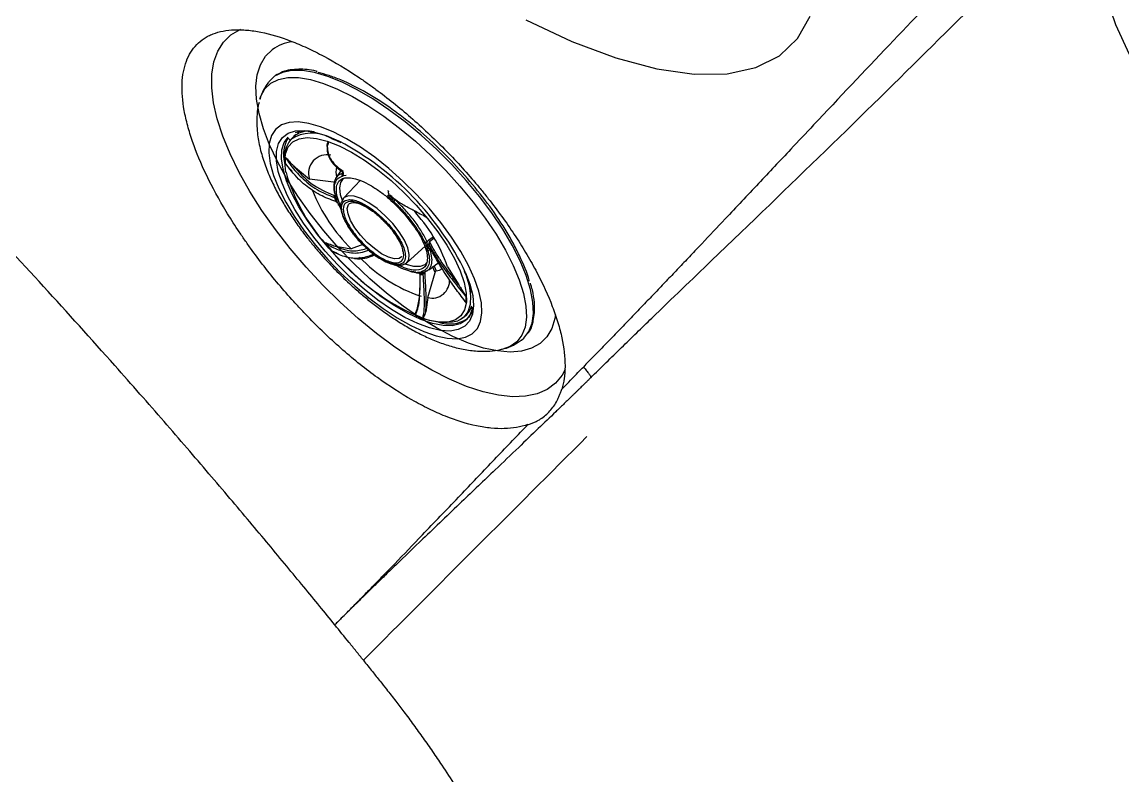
# Model space of a CAD drawing. Header units: inches. Extents: x 0 to 84, y -22 to 124.
# Drawn here: x 67.28 to 73.36, y 63.37 to 67.53 of the extents above; entities that cross this region are included whole.
import ezdxf

# ---------------------------------------------------------------- set-up
doc = ezdxf.new("R2010")
doc.units = ezdxf.units.IN
doc.header["$MEASUREMENT"] = 0
doc.layers.add('1', color=4, linetype='Continuous')
doc.layers.add('BDIM_CYAN', color=4, linetype='Continuous')

# ---------------------------------------------------------------- blocks, each defined once
blk = doc.blocks.new('2026 RELAY')
at = {"color": 8, "linetype": 'Continuous', "lineweight": 25, "flags": 128}
for points in [[(68.4316, 66.9604), (68.4824, 66.9898), (68.4859, 66.9913)], [(70.2789, 65.1129), (70.2621, 65.082), (70.2255, 65.0372), (70.1794, 65.0026), (70.1241, 64.9784), (70.0602, 64.9649), (69.9885, 64.9623), (69.9097, 64.9705), (69.8246, 64.9896), (69.7341, 65.0193), (69.6393, 65.0592), (69.541, 65.109), (69.4403, 65.1682), (69.3383, 65.236), (69.2362, 65.3119), (69.1348, 65.3949), (69.0355, 65.4842), (68.9391, 65.5789), (68.8467, 65.6779), (68.7593, 65.7803), (68.6778, 65.8848), (68.6031, 65.9905), (68.536, 66.0961), (68.4772, 66.2007), (68.4273, 66.3029), (68.3868, 66.4019), (68.3562, 66.4965), (68.3358, 66.5857), (68.3258, 66.6686), (68.3263, 66.7443), (68.3373, 66.812), (68.3587, 66.871), (68.3902, 66.9206), (68.4316, 66.9604), (68.4316, 66.9604)], [(70.2255, 65.4149), (70.222, 65.3949), (70.2046, 65.3394), (70.1771, 65.293), (70.1398, 65.2564), (70.0933, 65.23), (70.0379, 65.2142), (69.9746, 65.2091), (69.904, 65.2147), (69.8271, 65.2311), (69.7448, 65.258), (69.6582, 65.2951), (69.5683, 65.3419), (69.4763, 65.3979), (69.3834, 65.4622), (69.2906, 65.5342), (69.1992, 65.6128), (69.1104, 65.6972), (69.0251, 65.7863), (68.9446, 65.8789), (68.8698, 65.9738), (68.8017, 66.07), (68.7411, 66.1661), (68.6887, 66.2609), (68.6453, 66.3534), (68.6114, 66.4422), (68.5874, 66.5263), (68.5736, 66.6047), (68.5702, 66.6763), (68.5773, 66.7403), (68.5947, 66.7957), (68.6222, 66.8421), (68.6594, 66.8787), (68.6594, 66.8787)]]:
    blk.add_lwpolyline(points, dxfattribs=at)
at = {"color": 8, "linetype": 'Continuous', "lineweight": 25}
blk.add_arc((68.8032, 66.6763), 0.2483, 97.78126, 125.39799, dxfattribs=at)
at = {"layer": '1', "color": 3, "linetype": 'Continuous', "lineweight": 25, "flags": 128}
for points in [[(70.0606, 67.0436), (70.3158, 66.924), (70.559, 66.8332), (70.7855, 66.7726), (70.991, 66.7433), (71.1742, 66.746), (71.3322, 66.7801), (71.4621, 66.8449), (71.5619, 66.9398), (71.6315, 67.0635)], [(73.3965, 66.8517), (73.3203, 67.0152), (73.2705, 67.1624), (73.249, 67.2885), (73.2558, 67.3907), (73.2915, 67.466), (73.3547, 67.5121)]]:
    blk.add_lwpolyline(points, dxfattribs=at)
at = {"layer": '1', "color": 3, "linetype": 'Continuous', "lineweight": 25}
for points, knots in [([(74.7783, 69.655), (74.7703, 69.6472), (74.7476, 69.6248), (74.7031, 69.5809), (74.6376, 69.5163), (74.5493, 69.429), (74.4442, 69.3252), (74.3192, 69.2021), (74.1788, 69.0636), (74.0189, 68.9047), (73.7969, 68.6831), (73.5123, 68.3968), (73.1639, 68.0425), (72.8108, 67.6799), (72.4467, 67.3017), (72.0636, 66.8996), (71.7514, 66.5692), (71.5083, 66.3111), (71.3458, 66.1384), (71.1817, 65.9642), (71.0565, 65.8317), (70.9729, 65.7435), (70.9126, 65.6799), (70.8524, 65.6168), (70.7924, 65.554), (70.7327, 65.4916), (70.6732, 65.4297), (70.6139, 65.3681), (70.5548, 65.307), (70.4961, 65.2464), (70.4377, 65.1863), (70.3985, 65.1462), (70.379, 65.1262)], [0, 0, 0, 0, 0.006889, 0.019604, 0.038143, 0.062501, 0.093759, 0.125003, 0.163814, 0.205483, 0.250005, 0.333836, 0.417164, 0.50001, 0.578664, 0.661987, 0.749993, 0.776104, 0.812493, 0.849399, 0.874995, 0.886901, 0.898698, 0.910387, 0.921968, 0.93344, 0.944804, 0.956059, 0.967206, 0.978245, 0.989177, 1, 1, 1, 1]), ([(70.4197, 65.0669), (70.4766, 65.1228), (70.5332, 65.1783), (70.6458, 65.2882), (70.7017, 65.3427), (70.8688, 65.5043), (70.9788, 65.6097), (71.3037, 65.9213), (71.5135, 66.1231), (71.9197, 66.5179), (72.1162, 66.711), (72.4993, 67.0903), (72.6857, 67.2763), (73.2318, 67.8224), (73.5779, 68.1697), (74.0714, 68.6632), (74.2314, 68.8231), (74.4643, 69.0557), (74.5407, 69.1321), (74.6906, 69.2818), (74.7639, 69.3556), (74.8362, 69.4275)], [0, 0, 0, 0, 0.03125, 0.03125, 0.0625, 0.0625, 0.125, 0.125, 0.25, 0.25, 0.375, 0.375, 0.5, 0.5, 0.75, 0.75, 0.875, 0.875, 0.9375, 0.9375, 1, 1, 1, 1]), ([(69.0056, 63.7024), (68.9779, 63.7365), (68.9208, 63.8067), (68.8323, 63.9146), (68.7385, 64.0283), (68.6394, 64.1477), (68.5348, 64.2726), (68.4247, 64.4031), (68.3091, 64.5391), (68.1878, 64.6804), (68.0607, 64.8271), (67.9279, 64.979), (67.5777, 65.3753), (67.1079, 65.8891), (66.5768, 66.442), (66.2067, 66.8158), (65.8838, 67.1343), (65.5335, 67.4709), (65.2779, 67.7095), (65.1252, 67.8497), (65.0818, 67.8894), (65.0282, 67.9383), (64.9644, 67.9962), (64.8903, 68.0631), (64.8057, 68.1389), (64.7107, 68.2235), (64.6051, 68.3168), (64.4887, 68.4187), (64.3615, 68.529), (64.2233, 68.6475), (64.0739, 68.774), (63.9132, 68.9086), (63.8018, 69.0002), (63.7444, 69.0475)], [0, 0, 0, 0, 0.017555, 0.036146, 0.055772, 0.076433, 0.098129, 0.120858, 0.144622, 0.169418, 0.195247, 0.222109, 0.250003, 0.406456, 0.499997, 0.55606, 0.616412, 0.681056, 0.749998, 0.756002, 0.763828, 0.773475, 0.784945, 0.798237, 0.813352, 0.830291, 0.849053, 0.86964, 0.892053, 0.916294, 0.942364, 0.970265, 1, 1, 1, 1]), ([(70.0718, 64.808), (70.0328, 64.7944), (69.9895, 64.787), (69.9186, 64.7852), (69.894, 64.7862), (69.8555, 64.7901), (69.8425, 64.7917), (69.8158, 64.7959), (69.8021, 64.7984), (69.7335, 64.8129), (69.6762, 64.8307), (69.5868, 64.8666), (69.5565, 64.8801), (69.5101, 64.9027), (69.4945, 64.9107), (69.4631, 64.9273), (69.4473, 64.9359), (69.3686, 64.9807), (69.3053, 65.0217), (69.2098, 65.0908), (69.1778, 65.115), (69.1138, 65.1661), (69.0821, 65.1926), (68.9883, 65.2744), (68.9271, 65.3323), (68.8524, 65.4087), (68.8376, 65.4242), (68.808, 65.4556), (68.7934, 65.4715), (68.7501, 65.5193), (68.722, 65.5515), (68.64, 65.6491), (68.5884, 65.7154), (68.5275, 65.7999), (68.5155, 65.817), (68.4921, 65.8509), (68.4807, 65.8678), (68.4472, 65.9184), (68.426, 65.9519), (68.3656, 66.052), (68.3297, 66.1179), (68.2668, 66.2484), (68.2407, 66.3109), (68.2097, 66.4007), (68.2007, 66.4299), (68.1891, 66.4728), (68.1857, 66.487), (68.1794, 66.5149), (68.1765, 66.5287), (68.1644, 66.5964), (68.1605, 66.6461), (68.1633, 66.7143), (68.1657, 66.7359), (68.1734, 66.7771), (68.1788, 66.7967), (68.1991, 66.8509), (68.2181, 66.8816), (68.255, 66.9194), (68.2687, 66.9307), (68.2913, 66.9455), (68.2992, 66.9501), (68.3156, 66.9584), (68.3241, 66.9622), (68.3679, 66.9793), (68.4076, 66.987), (68.463, 66.989), (68.4744, 66.9891), (68.4977, 66.9884), (68.5096, 66.9876), (68.5463, 66.9843), (68.5715, 66.9805), (68.6496, 66.9648), (68.7048, 66.9485), (68.7923, 66.9151), (68.8224, 66.9024), (68.8832, 66.8744), (68.9139, 66.8591), (69.0071, 66.8094), (69.0706, 66.7712), (69.1516, 66.717), (69.1679, 66.7058), (69.2004, 66.683), (69.2166, 66.6713), (69.2651, 66.6356), (69.2973, 66.6108), (69.3613, 66.5595), (69.3931, 66.5329), (69.4565, 66.4778), (69.4881, 66.4493), (69.582, 66.3611), (69.6419, 66.3003), (69.7281, 66.2062), (69.7561, 66.1743), (69.7973, 66.1257), (69.8108, 66.1094), (69.8376, 66.0766), (69.8508, 66.06), (69.9153, 65.9776), (69.9626, 65.9116), (70.0274, 65.8127), (70.0479, 65.7798), (70.0772, 65.7303), (70.0866, 65.7138), (70.1049, 65.681), (70.1137, 65.6648), (70.156, 65.5842), (70.1845, 65.5217), (70.2192, 65.4309), (70.2295, 65.4011), (70.2472, 65.3426), (70.2545, 65.3144), (70.2721, 65.2323), (70.278, 65.1812), (70.2778, 65.1217), (70.2774, 65.11), (70.2759, 65.0871), (70.2747, 65.0759), (70.2701, 65.0431), (70.2655, 65.0225), (70.2595, 65.0031)], [0, 0, 0, 0, 0.03125, 0.03125, 0.046875, 0.046875, 0.054688, 0.054688, 0.0625, 0.0625, 0.09375, 0.09375, 0.109375, 0.109375, 0.117188, 0.117188, 0.125, 0.125, 0.15625, 0.15625, 0.171875, 0.171875, 0.1875, 0.1875, 0.21875, 0.21875, 0.226562, 0.226562, 0.234375, 0.234375, 0.25, 0.25, 0.28125, 0.28125, 0.289063, 0.289063, 0.296875, 0.296875, 0.3125, 0.3125, 0.34375, 0.34375, 0.375, 0.375, 0.390625, 0.390625, 0.398438, 0.398438, 0.40625, 0.40625, 0.4375, 0.4375, 0.453125, 0.453125, 0.46875, 0.46875, 0.5, 0.5, 0.515625, 0.515625, 0.523438, 0.523438, 0.53125, 0.53125, 0.5625, 0.5625, 0.570313, 0.570313, 0.578125, 0.578125, 0.59375, 0.59375, 0.625, 0.625, 0.640625, 0.640625, 0.65625, 0.65625, 0.6875, 0.6875, 0.695313, 0.695313, 0.703125, 0.703125, 0.71875, 0.71875, 0.734375, 0.734375, 0.75, 0.75, 0.78125, 0.78125, 0.796875, 0.796875, 0.804688, 0.804688, 0.8125, 0.8125, 0.84375, 0.84375, 0.859375, 0.859375, 0.867188, 0.867188, 0.875, 0.875, 0.90625, 0.90625, 0.921875, 0.921875, 0.9375, 0.9375, 0.96875, 0.96875, 0.976562, 0.976562, 0.984375, 0.984375, 1, 1, 1, 1]), ([(70.2595, 65.0031), (70.2644, 65.0082), (70.2743, 65.0185), (70.2966, 65.0415), (70.3239, 65.0697), (70.3538, 65.1005), (70.3714, 65.1184), (70.3791, 65.1262)], [0, 0, 0, 0, 0.12288, 0.244832, 0.555103, 0.806848, 1, 1, 1, 1]), ([(70.3791, 65.1262), (70.3823, 65.1227), (70.3884, 65.1161), (70.3967, 65.1063), (70.4039, 65.0973), (70.4099, 65.0893), (70.4145, 65.0823), (70.4176, 65.0763), (70.4192, 65.0712), (70.4197, 65.0682), (70.4199, 65.0669)], [0, 0, 0, 0, 0.194572, 0.371188, 0.529909, 0.667848, 0.78276, 0.874935, 0.946853, 1, 1, 1, 1]), ([(70.4199, 65.0669), (70.4189, 65.0661), (70.4167, 65.0641), (70.4133, 65.0607), (70.4092, 65.0567), (70.4043, 65.0518), (70.3985, 65.0462), (70.392, 65.0398), (70.3846, 65.0326), (70.3765, 65.0246), (70.3676, 65.0159), (70.3578, 65.0063), (70.3472, 64.996), (70.3358, 64.9848), (70.3235, 64.9729), (70.3011, 64.9511), (70.2687, 64.9197), (70.2088, 64.8618), (70.127, 64.783), (70.0155, 64.6762), (69.8742, 64.5412), (69.6962, 64.3717), (69.5116, 64.1955), (69.3728, 64.062), (69.2877, 63.9797), (69.2351, 63.9285), (69.1847, 63.8794), (69.1366, 63.8323), (69.0909, 63.7871), (69.0472, 63.7439), (69.0194, 63.7161), (69.0057, 63.7024)], [0, 0, 0, 0, 0.001999, 0.00459, 0.007774, 0.011549, 0.015911, 0.020861, 0.026398, 0.032523, 0.039237, 0.046539, 0.054427, 0.062904, 0.071967, 0.081618, 0.112259, 0.14283, 0.210899, 0.285682, 0.374679, 0.500029, 0.645864, 0.75006, 0.789026, 0.826903, 0.863692, 0.899394, 0.934012, 0.967547, 1, 1, 1, 1]), ([(70.0718, 64.808), (70.0751, 64.809), (70.0816, 64.8109), (70.0912, 64.8142), (70.1006, 64.8178), (70.1097, 64.8217), (70.1187, 64.826), (70.1274, 64.8305), (70.143, 64.8394), (70.1642, 64.854), (70.1893, 64.8768), (70.2114, 64.9032), (70.2274, 64.9279), (70.2387, 64.9494), (70.2464, 64.9665), (70.2534, 64.9843), (70.2575, 64.9968), (70.2595, 65.0031)], [0, 0, 0, 0, 0.035896, 0.071772, 0.107638, 0.143505, 0.179383, 0.215282, 0.251213, 0.376036, 0.500934, 0.625132, 0.749414, 0.812033, 0.874634, 0.937272, 1, 1, 1, 1]), ([(69.0057, 63.7024), (69.0131, 63.7099), (69.0281, 63.7249), (69.051, 63.7479), (69.0744, 63.7715), (69.0984, 63.7958), (69.1228, 63.8206), (69.1478, 63.846), (69.1733, 63.8719), (69.1993, 63.8985), (69.2258, 63.9257), (69.2529, 63.9534), (69.2804, 63.9818), (69.3085, 64.0108), (69.3776, 64.0821), (69.5036, 64.2133), (69.6516, 64.3679), (69.7777, 64.4999), (69.8664, 64.593), (69.9547, 64.6856), (70.0231, 64.7571), (70.0619, 64.7977), (70.0718, 64.808)], [0, 0, 0, 0, 0.022886, 0.04611, 0.069673, 0.093575, 0.117817, 0.142399, 0.167322, 0.192585, 0.218189, 0.244135, 0.270422, 0.297052, 0.324025, 0.465834, 0.648161, 0.72922, 0.810282, 0.891203, 0.972394, 1, 1, 1, 1]), ([(69.1636, 63.5067), (69.1505, 63.5231), (69.1374, 63.5394), (69.1111, 63.5721), (69.098, 63.5884), (69.0585, 63.6373), (69.0321, 63.6699), (69.0057, 63.7024)], [0, 0, 0, 0, 0.25, 0.25, 0.5, 0.5, 1, 1, 1, 1]), ([(69.1636, 63.5067), (69.1804, 63.4859), (69.2112, 63.4474), (69.2536, 63.3941), (69.2967, 63.34), (69.3406, 63.2838), (69.3908, 63.2186), (69.4411, 63.1504), (69.494, 63.077), (69.5461, 63.0026), (69.6309, 62.8776), (69.7439, 62.7), (69.9115, 62.4112), (70.0957, 62.0511), (70.352, 61.4584), (70.6287, 60.6133), (70.813, 59.7506), (70.9287, 59.0069), (70.9842, 58.5614), (71.0238, 58.1833), (71.0435, 57.9728), (71.0567, 57.8215), (71.0643, 57.7323), (71.0718, 57.6419), (71.0813, 57.5261), (71.0908, 57.4031), (71.102, 57.2619), (71.1144, 57.1053), (71.1315, 56.8916), (71.1534, 56.6206), (71.1828, 56.2563), (71.2202, 55.7905), (71.2487, 55.434), (71.2641, 55.2418)], [0, 0, 0, 0, 0.009047, 0.016686, 0.02303, 0.032454, 0.040823, 0.050875, 0.061152, 0.071478, 0.081645, 0.112357, 0.142874, 0.195091, 0.250011, 0.363391, 0.499929, 0.554826, 0.624944, 0.656267, 0.687453, 0.698765, 0.70932, 0.718708, 0.730455, 0.749962, 0.761801, 0.779946, 0.804866, 0.836719, 0.874981, 0.93262, 1, 1, 1, 1])]:
    blk.add_open_spline(points, degree=3, knots=knots, dxfattribs=at)
blk.add_open_spline([(70.3985, 64.7417), (69.9934, 64.3365), (69.5808, 63.9242), (69.1636, 63.5067)], degree=3, dxfattribs=at)
at = {"layer": 'BDIM_CYAN'}
for p, q in [((68.5948, 66.6157), (68.5914, 66.6027)), ((68.8072, 66.4168), (68.8004, 66.424)), ((68.8365, 66.4261), (68.8072, 66.4168)), ((68.7471, 66.3921), (68.7595, 66.3792)), ((68.7765, 66.396), (68.7628, 66.3826)), ((68.7908, 66.4093), (68.7786, 66.398)), ((68.7788, 66.4065), (68.783, 66.4021)), ((68.7771, 66.2379), (68.8664, 66.1643)), ((69.0415, 66.2125), (69.0101, 66.1675)), ((69.0552, 66.1838), (69.0492, 66.1805)), ((69.0552, 66.1838), (69.0693, 66.1848)), ((69.0125, 66.1455), (68.8664, 66.1643)), ((69.1478, 66.1587), (69.0534, 66.059)), ((69.0102, 66.0623), (69.0109, 66.0562)), ((69.0131, 66.0592), (69.0146, 66.0502)), ((69.0535, 66.0591), (69.0438, 66.0393)), ((69.2986, 66.07), (69.3205, 66.051)), ((69.305, 66.0822), (69.3025, 66.0855)), ((69.3106, 66.0773), (69.3139, 66.0742)), ((69.0224, 66.0302), (69.0146, 66.0502)), ((69.0224, 66.0302), (69.0294, 66.0176)), ((69.0404, 65.9971), (69.0294, 66.0176)), ((69.3312, 66.0399), (69.3205, 66.051)), ((69.5485, 65.8438), (69.5245, 65.8268)), ((69.5537, 65.8353), (69.5294, 65.818)), ((69.0013, 65.7962), (69.0967, 65.7781)), ((69.1607, 65.8023), (69.0967, 65.7781)), ((69.1655, 65.7977), (69.1788, 65.7852)), ((69.4039, 65.701), (69.5072, 65.7947)), ((69.5092, 65.8025), (69.5023, 65.8152)), ((69.5092, 65.8025), (69.517, 65.7825)), ((69.5185, 65.7736), (69.517, 65.7825)), ((69.5328, 65.7748), (69.5259, 65.7817)), ((69.537, 65.7766), (69.5328, 65.7748)), ((69.3765, 65.7365), (69.3745, 65.7342)), ((69.4531, 65.6501), (69.4623, 65.648)), ((69.4764, 65.6489), (69.4623, 65.648)), ((69.4764, 65.6489), (69.4824, 65.6523)), ((69.4924, 65.648), (69.491, 65.6482)), ((69.4955, 65.6494), (69.5115, 65.6577)), ((69.5192, 65.5098), (69.5604, 65.6485)), ((69.5604, 65.6485), (69.5461, 65.6807)), ((69.5539, 65.6828), (69.5655, 65.6573)), ((69.6292, 65.68), (69.6911, 65.5792)), ((69.5192, 65.5098), (69.5081, 65.4319)), ((69.7047, 65.3904), (69.6864, 65.381)), ((69.7019, 65.3919), (69.7212, 65.4036)), ((69.7211, 65.4035), (69.7348, 65.4169))]:
    blk.add_line(p, q, dxfattribs=at)
at = {"layer": 'BDIM_CYAN', "flags": 128}
for points in [[(69.7316, 66.1566), (69.6523, 66.2438), (69.5688, 66.3277), (69.4822, 66.407), (69.3938, 66.4805), (69.3049, 66.5474), (69.2166, 66.6066), (69.1302, 66.6573), (69.047, 66.6988), (68.968, 66.7305), (68.8945, 66.752), (68.8273, 66.7629), (68.7676, 66.7632), (68.7161, 66.7527), (68.6735, 66.7318), (68.6407, 66.7008)], [(68.5917, 66.606), (68.5972, 66.6221), (68.62, 66.6626), (68.6526, 66.6934), (68.6946, 66.7142), (68.7455, 66.7245), (68.8045, 66.7242), (68.8707, 66.7134), (68.9434, 66.6922), (69.0213, 66.6609), (69.1035, 66.6199), (69.1888, 66.5699), (69.2759, 66.5115), (69.3637, 66.4454), (69.451, 66.3728), (69.5364, 66.2945), (69.6189, 66.2118), (69.6972, 66.1256)], [(69.527, 66.0027), (69.4565, 66.0798), (69.382, 66.1532), (69.3048, 66.2219), (69.2263, 66.2844), (69.1478, 66.3398), (69.0707, 66.387), (68.9965, 66.4251), (68.9265, 66.4535), (68.8619, 66.4717), (68.8038, 66.4794), (68.7534, 66.4764), (68.7114, 66.4628), (68.6787, 66.4388), (68.6558, 66.4048), (68.6432, 66.3615), (68.641, 66.3096), (68.6493, 66.2501), (68.668, 66.184), (68.6967, 66.1125), (68.735, 66.0368), (68.782, 65.9584), (68.837, 65.8786), (68.8991, 65.7988), (68.967, 65.7205), (69.0397, 65.6451), (69.1157, 65.5738), (69.1938, 65.5081), (69.2725, 65.449), (69.3504, 65.3976), (69.4262, 65.3549), (69.4985, 65.3215), (69.5659, 65.2982), (69.6274, 65.2852), (69.6818, 65.2828), (69.7281, 65.2912), (69.7655, 65.31), (69.7934, 65.3391), (69.8112, 65.3778), (69.8186, 65.4255), (69.8155, 65.4813), (69.802, 65.5443), (69.7782, 65.6133), (69.7447, 65.687), (69.702, 65.7642), (69.6508, 65.8435), (69.5921, 65.9235), (69.527, 66.0027)], [(68.9523, 65.7662), (68.8894, 65.8428), (68.8332, 65.9201), (68.7846, 65.9965), (68.7446, 66.0707), (68.7141, 66.1412), (68.6935, 66.2065), (68.6833, 66.2655), (68.6837, 66.317), (68.6947, 66.3599), (68.7161, 66.3934), (68.7474, 66.4169), (68.788, 66.43), (68.8372, 66.4323), (68.894, 66.4239), (68.9573, 66.4048), (69.0258, 66.3755), (69.0332, 66.372)], [(69.7333, 65.3878), (69.7309, 65.3856), (69.6975, 65.3647), (69.6549, 65.3545), (69.6037, 65.3552), (69.5452, 65.3668), (69.4805, 65.3892), (69.4109, 65.4217), (69.3378, 65.4638), (69.2627, 65.5147), (69.1872, 65.5732), (69.1128, 65.6381), (69.0409, 65.7083), (68.9731, 65.7821), (68.9108, 65.8582), (68.8552, 65.935), (68.8074, 66.0109), (68.7684, 66.0843), (68.739, 66.1538), (68.7199, 66.218), (68.7113, 66.2755), (68.7135, 66.3253), (68.7264, 66.3662), (68.7474, 66.3951)], [(68.7364, 66.2004), (68.7358, 66.203), (68.7295, 66.2574), (68.734, 66.3039), (68.749, 66.3413), (68.7743, 66.3691), (68.8093, 66.3864), (68.8533, 66.393), (68.9055, 66.3888), (68.9645, 66.3737), (69.0293, 66.3483), (69.0983, 66.3128), (69.1702, 66.2683), (69.2434, 66.2155), (69.3164, 66.1556), (69.3876, 66.0899), (69.4554, 66.0198), (69.5184, 65.9468), (69.5754, 65.8724), (69.625, 65.7983), (69.6662, 65.7259), (69.6982, 65.6569), (69.7202, 65.5927), (69.7319, 65.5347), (69.7328, 65.4841), (69.7231, 65.4421), (69.7029, 65.4094), (69.6726, 65.3868), (69.633, 65.3748), (69.5848, 65.3736), (69.529, 65.3832), (69.5043, 65.3903)], [(69.0482, 66.045), (69.038, 66.0769), (69.0329, 66.1156), (69.0385, 66.1461), (69.0547, 66.1671), (69.0579, 66.1693)], [(69.6972, 66.1256), (69.7703, 66.0373), (69.837, 65.9481), (69.8966, 65.8593), (69.9481, 65.772), (69.9909, 65.6876), (70.0243, 65.6071), (70.0478, 65.5318), (70.0612, 65.4627), (70.0642, 65.4007), (70.0568, 65.3467), (70.0391, 65.3016), (70.0113, 65.2658), (69.9739, 65.24), (69.9426, 65.2281)], [(70.0367, 65.2746), (70.0498, 65.2856), (70.0779, 65.3218), (70.0959, 65.3676), (70.1034, 65.4222), (70.1003, 65.485), (70.0868, 65.555), (70.0629, 65.6313), (70.0291, 65.7128), (69.9858, 65.7984), (69.9336, 65.8868), (69.8733, 65.9768), (69.8056, 66.0671), (69.7316, 66.1566)], [(69.0534, 66.059), (69.0443, 66.0433), (69.0442, 66.0431)], [(69.3591, 65.6903), (69.3785, 65.6903), (69.4017, 65.6992), (69.415, 65.7187), (69.4175, 65.7476), (69.4091, 65.7843), (69.3902, 65.8266), (69.3621, 65.8721), (69.3262, 65.9181), (69.2847, 65.9619), (69.24, 66.001), (69.1947, 66.0332), (69.1515, 66.0565), (69.1128, 66.0696), (69.0809, 66.0718), (69.0576, 66.0628), (69.0534, 66.059)], [(69.3745, 65.7342), (69.3612, 65.7261), (69.3355, 65.7243), (69.3026, 65.7332), (69.2647, 65.7522), (69.2244, 65.7799), (69.1845, 65.8146), (69.1477, 65.8538), (69.1165, 65.8948), (69.093, 65.935), (69.0788, 65.9714), (69.075, 66.0018), (69.0816, 66.0239), (69.0863, 66.0293)], [(69.7284, 65.6471), (69.7523, 65.583), (69.7677, 65.5207), (69.7726, 65.4653), (69.7669, 65.418), (69.7507, 65.3797), (69.7243, 65.3511), (69.6882, 65.3328), (69.6432, 65.3251), (69.59, 65.3281), (69.5299, 65.3419), (69.4638, 65.3661), (69.3931, 65.4004), (69.3192, 65.4439), (69.2435, 65.4959), (69.1675, 65.5553), (69.0927, 65.621), (69.0205, 65.6918), (68.9523, 65.7662)], [(69.5142, 65.7031), (69.5029, 65.6911), (69.477, 65.6805), (69.4424, 65.6807), (69.4006, 65.6918), (69.3965, 65.6934)], [(69.5655, 65.6573), (69.5848, 65.6619), (69.6002, 65.6698)], [(69.7275, 65.6429), (69.7293, 65.638), (69.7479, 65.5757), (69.7563, 65.5197), (69.7541, 65.4714), (69.7416, 65.4317), (69.7211, 65.4035)], [(69.7661, 65.4518), (69.7543, 65.4168), (69.7333, 65.3878)], [(69.7211, 65.4035), (69.7188, 65.4013), (69.7047, 65.3904)]]:
    blk.add_lwpolyline(points, dxfattribs=at)
at = {"layer": 'BDIM_CYAN'}
for centre, radius, start, end in [((68.8515, 66.2095), 0.22, 79.25854, 106.89801), ((68.9104, 66.2992), 0.1878, 150.30725, 193.3929), ((68.8868, 66.2809), 0.1604, 140.66135, 189.82836), ((68.8793, 66.2076), 0.2102, 61.50402, 123.67018), ((68.8503, 66.3201), 0.1059, 114.00445, 134.18704), ((68.2725, 64.9466), 1.6156, 25.69322, 61.91102), ((68.945, 66.2603), 0.2132, 173.81546, 181.89933), ((68.9623, 66.197), 0.1013, 77.24415, 198.84803), ((69.7238, 66.4878), 1.0284, 196.22871, 223.32313), ((69.0597, 66.1391), 0.0572, 101.71636, 148.63293), ((69.1543, 66.2011), 0.1424, 168.1022, 190.5028), ((69.121, 66.1192), 0.1208, 155.73138, 204.16912), ((69.7676, 66.4555), 0.9534, 201.78878, 225.28036), ((69.354, 66.1857), 0.3711, 199.44934, 202.95633), ((68.7313, 65.3969), 0.8874, 48.04991, 49.96957), ((69.3499, 66.1759), 0.3594, 199.44927, 202.95636), ((68.7911, 65.3852), 0.8884, 19.38039, 43.28034), ((70.237, 66.871), 1.665, 219.48799, 221.54044), ((69.9873, 66.5942), 1.2972, 218.75189, 248.14091), ((69.187, 65.6621), 0.3594, 19.44927, 22.95636), ((69.1859, 65.6552), 0.3711, 19.44928, 22.95635), ((69.7575, 66.326), 0.8549, 223.94968, 251.21997), ((69.4699, 65.7473), 0.1035, 269.95399, 278.00032), ((69.478, 65.7432), 0.1069, 269.95509, 277.99986), ((69.5437, 65.6032), 0.0965, 255.34438, 4.19457), ((69.5185, 65.5058), 0.2132, 353.81546, 1.89933), ((69.6545, 65.4966), 0.1132, 315.21194, 342.87919), ((69.6897, 65.9747), 0.6113, 246.98847, 250.99188), ((69.6154, 65.7159), 0.3424, 241.89954, 281.96486), ((69.6389, 65.5442), 0.1804, 250.60255, 303.84148)]:
    blk.add_arc(centre, radius, start, end, dxfattribs=at)
for points, knots in [([(68.9079, 66.7576), (68.9062, 66.7581), (68.8684, 66.77), (68.8026, 66.7727), (68.7266, 66.7641), (68.6902, 66.7427), (68.6775, 66.7352)], [0, 0, 0, 0, 0.017654, 0.377058, 0.782543, 1, 1, 1, 1]), ([(69.7386, 66.1676), (69.6987, 66.2118), (69.6163, 66.3028), (69.5014, 66.4085), (69.4047, 66.4883), (69.3044, 66.5639), (69.1791, 66.6455), (69.0605, 66.7044), (68.9729, 66.7373), (68.9329, 66.7474), (68.913, 66.7525)], [0, 0, 0, 0, 0.1532463, 0.3156719, 0.4003608, 0.4850674, 0.6578359, 0.8306045, 0.9152934, 1, 1, 1, 1]), ([(68.6402, 66.6988), (68.6302, 66.6853), (68.609, 66.6565), (68.5976, 66.623), (68.5915, 66.6052)], [0, 0, 0, 0, 0.468251, 1, 1, 1, 1]), ([(68.5875, 66.5872), (68.5855, 66.5803), (68.5788, 66.5559), (68.5742, 66.5062), (68.575, 66.4354), (68.5869, 66.3546), (68.6097, 66.2699), (68.6403, 66.1887), (68.6764, 66.1116), (68.7167, 66.0381), (68.7605, 65.9676), (68.8079, 65.8989), (68.8545, 65.8376), (68.8994, 65.7826), (68.9483, 65.7262), (68.9854, 65.6874), (69.0078, 65.6639)], [0, 0, 0, 0, 0.025906, 0.091317, 0.163621, 0.254433, 0.345818, 0.433601, 0.514597, 0.592989, 0.668543, 0.7394, 0.812753, 0.866517, 0.919124, 1, 1, 1, 1]), ([(68.9645, 66.3431), (68.9643, 66.3451), (68.9638, 66.3506), (68.9648, 66.3578), (68.9667, 66.3639), (68.9692, 66.3673), (68.9705, 66.3698), (68.9726, 66.3694), (68.9729, 66.3694)], [0, 0, 0, 0, 0.191797, 0.519052, 0.729035, 0.856173, 0.983899, 1, 1, 1, 1]), ([(69.047, 66.2035), (69.032, 66.2149), (69.0109, 66.231), (68.9919, 66.2543), (68.9815, 66.2702), (68.9714, 66.291), (68.9649, 66.3161), (68.9648, 66.3441), (68.9703, 66.3612), (68.9729, 66.3694)], [0, 0, 0, 0, 0.229238, 0.322198, 0.414546, 0.50635, 0.67863, 0.847274, 1, 1, 1, 1]), ([(68.9811, 66.3898), (68.9944, 66.3857), (69.0126, 66.3801), (69.034, 66.3679), (69.0398, 66.3646)], [0, 0, 0, 0, 0.729584, 1, 1, 1, 1]), ([(68.9645, 66.3431), (68.9651, 66.3309), (68.9664, 66.3059), (68.9852, 66.2688), (69.0139, 66.2348), (69.0396, 66.2166), (69.0522, 66.2077)], [0, 0, 0, 0, 0.262316, 0.539411, 0.773759, 1, 1, 1, 1]), ([(68.7715, 66.2055), (68.7712, 66.2058), (68.7646, 66.2121), (68.7549, 66.2228), (68.7439, 66.2358), (68.7376, 66.2439), (68.7343, 66.2487), (68.7327, 66.2513), (68.732, 66.2527), (68.7319, 66.2531), (68.7319, 66.2532)], [0, 0, 0, 0, 0.020654, 0.417839, 0.672465, 0.826398, 0.915202, 0.964509, 0.991073, 1, 1, 1, 1]), ([(69.0123, 66.0409), (68.9969, 66.0459), (68.9672, 66.0556), (68.9231, 66.0765), (68.8817, 66.1011), (68.8417, 66.1309), (68.7881, 66.1786), (68.7551, 66.2224), (68.7319, 66.2532)], [0, 0, 0, 0, 0.134858, 0.259599, 0.404069, 0.533562, 0.672142, 1, 1, 1, 1]), ([(68.733, 66.2833), (68.7331, 66.2833), (68.7331, 66.2834), (68.7332, 66.2835), (68.7334, 66.2835), (68.7338, 66.2833), (68.7346, 66.2828), (68.7376, 66.2802), (68.748, 66.269), (68.7614, 66.2543), (68.7731, 66.242), (68.7771, 66.2379)], [0, 0, 0, 0, 0.005501, 0.011055, 0.016084, 0.02158, 0.030977, 0.060324, 0.195274, 0.730604, 1, 1, 1, 1]), ([(68.733, 66.2833), (68.7335, 66.2826), (68.7346, 66.2807), (68.7382, 66.2751), (68.7496, 66.2574), (68.7781, 66.218), (68.8334, 66.1583), (68.9124, 66.0987), (68.9755, 66.0735), (69.0041, 66.0621)], [0, 0, 0, 0, 0.007325, 0.019566, 0.058651, 0.192116, 0.441769, 0.746986, 1, 1, 1, 1]), ([(68.7771, 66.2379), (68.8077, 66.2029), (68.8695, 66.132), (68.9585, 66.0925), (69.0034, 66.0726)], [0, 0, 0, 0, 0.495173, 1, 1, 1, 1]), ([(69.0478, 66.2037), (69.0474, 66.2034), (69.0466, 66.2028), (69.0469, 66.2033), (69.047, 66.2035)], [0, 0, 0, 0, 0.504331, 1, 1, 1, 1]), ([(69.0529, 66.2043), (69.0519, 66.2027), (69.0496, 66.1994), (69.0486, 66.1966), (69.0481, 66.1951)], [0, 0, 0, 0, 0.459352, 1, 1, 1, 1]), ([(69.0525, 66.1931), (69.0513, 66.1932), (69.0492, 66.1933), (69.0484, 66.1945), (69.0481, 66.1951)], [0, 0, 0, 0, 0.571404, 1, 1, 1, 1]), ([(69.0131, 66.0592), (69.0092, 66.0747), (69.0013, 66.1061), (69.0052, 66.1424), (69.02, 66.1692), (69.0396, 66.1768), (69.0492, 66.1805)], [0, 0, 0, 0, 0.247012, 0.5, 0.752988, 1, 1, 1, 1]), ([(69.0398, 66.0125), (69.0334, 66.0276), (69.0202, 66.0586), (69.0131, 66.0983), (69.0162, 66.1407), (69.0435, 66.1726), (69.0973, 66.1739), (69.1531, 66.1557), (69.2016, 66.1315), (69.2527, 66.0982), (69.3191, 66.0464), (69.3637, 65.9991), (69.3927, 65.9683)], [0, 0, 0, 0, 0.07638, 0.157437, 0.236809, 0.384254, 0.531698, 0.61107, 0.692127, 0.773183, 0.852555, 1, 1, 1, 1]), ([(70.08, 65.601), (70.0797, 65.6024), (70.0719, 65.6435), (70.0385, 65.7174), (69.9906, 65.8132), (69.9341, 65.9097), (69.8536, 66.0294), (69.7762, 66.1224), (69.7386, 66.1676)], [0, 0, 0, 0, 0.009229, 0.269437, 0.396987, 0.524564, 0.769195, 1, 1, 1, 1]), ([(69.0041, 66.0621), (69.0035, 66.0629), (69.0024, 66.0644), (69.0017, 66.0669), (69.0017, 66.0688), (69.0019, 66.0703), (69.0025, 66.0716), (69.0031, 66.0722), (69.0034, 66.0726)], [0, 0, 0, 0, 0.277554, 0.532524, 0.651828, 0.767234, 0.882133, 1, 1, 1, 1]), ([(69.0112, 66.0706), (69.0112, 66.0706), (69.0107, 66.0705), (69.0094, 66.0705), (69.0074, 66.0709), (69.0053, 66.0716), (69.004, 66.0723), (69.0034, 66.0726)], [0, 0, 0, 0, 0.027985, 0.292178, 0.546605, 0.784026, 1, 1, 1, 1]), ([(69.0109, 66.0562), (69.0109, 66.057), (69.0107, 66.0586), (69.009, 66.0605), (69.0068, 66.0618), (69.0049, 66.062), (69.0041, 66.0621)], [0, 0, 0, 0, 0.266689, 0.531115, 0.778754, 1, 1, 1, 1]), ([(69.0107, 66.0581), (69.0103, 66.0591), (69.0098, 66.0606), (69.0099, 66.0624), (69.0099, 66.063)], [0, 0, 0, 0, 0.686429, 1, 1, 1, 1]), ([(69.2979, 66.1013), (69.2985, 66.1007), (69.2997, 66.0995), (69.3012, 66.0982), (69.3025, 66.0973), (69.3031, 66.0972), (69.3033, 66.0971)], [0, 0, 0, 0, 0.245337, 0.5, 0.754663, 1, 1, 1, 1]), ([(69.3033, 66.0971), (69.3029, 66.0966), (69.302, 66.0956), (69.301, 66.0932), (69.3008, 66.0899), (69.3019, 66.0861), (69.3037, 66.084), (69.3046, 66.083)], [0, 0, 0, 0, 0.111418, 0.230072, 0.482003, 0.743082, 1, 1, 1, 1]), ([(69.3103, 66.0769), (69.3124, 66.0751), (69.3213, 66.0675), (69.3303, 66.0591), (69.3371, 66.0527)], [0, 0, 0, 0, 0.2403199, 1, 1, 1, 1]), ([(69.0187, 66.0374), (69.0176, 66.0376), (69.0153, 66.0382), (69.0134, 66.04), (69.0123, 66.0409)], [0, 0, 0, 0, 0.433903, 1, 1, 1, 1]), ([(69.0438, 66.0393), (69.0423, 66.0366), (69.0362, 66.0257), (69.0389, 65.9891), (69.0582, 65.9332), (69.0996, 65.87), (69.1362, 65.8247), (69.1597, 65.8031), (69.1655, 65.7977)], [0, 0, 0, 0, 0.0566, 0.225701, 0.505347, 0.725363, 0.931933, 1, 1, 1, 1]), ([(69.168, 65.7954), (69.1475, 65.8168), (69.1159, 65.8498), (69.083, 65.8971), (69.0627, 65.9328), (69.0491, 65.9661), (69.0407, 66.0034), (69.0468, 66.0375), (69.0737, 66.0518), (69.106, 66.0498), (69.1362, 66.0409), (69.1699, 66.0247), (69.2156, 65.9963), (69.2493, 65.9664), (69.2712, 65.947)], [0, 0, 0, 0, 0.119728, 0.18418, 0.25, 0.31582, 0.380272, 0.5, 0.619728, 0.68418, 0.75, 0.81582, 0.880272, 1, 1, 1, 1]), ([(69.2684, 65.9429), (69.2477, 65.9612), (69.2158, 65.9895), (69.1726, 66.0163), (69.1408, 66.0316), (69.1122, 66.0401), (69.0816, 66.0419), (69.0563, 66.0285), (69.0505, 65.9962), (69.0584, 65.9609), (69.0713, 65.9295), (69.0905, 65.8957), (69.1216, 65.851), (69.1514, 65.8198), (69.1708, 65.7995)], [0, 0, 0, 0, 0.119728, 0.18418, 0.25, 0.31582, 0.380272, 0.5, 0.619728, 0.68418, 0.75, 0.81582, 0.880272, 1, 1, 1, 1]), ([(69.086, 66.029), (69.0936, 66.0325), (69.1078, 66.0391), (69.1525, 66.0256), (69.2018, 65.9975), (69.2438, 65.9657), (69.2668, 65.9424), (69.2749, 65.9342)], [0, 0, 0, 0, 0.260096, 0.491009, 0.696562, 0.892758, 1, 1, 1, 1]), ([(69.3393, 66.0498), (69.3372, 66.0505), (69.3336, 66.0517), (69.3284, 66.0538), (69.3258, 66.0558), (69.3245, 66.0569)], [0, 0, 0, 0, 0.40286, 0.687897, 1, 1, 1, 1]), ([(69.3312, 66.0399), (69.3491, 66.0224), (69.3854, 65.987), (69.4334, 65.9288), (69.4744, 65.8701), (69.4931, 65.8334), (69.5023, 65.8152)], [0, 0, 0, 0, 0.247011, 0.5, 0.752989, 1, 1, 1, 1]), ([(69.5115, 65.9539), (69.5108, 65.9542), (69.509, 65.9551), (69.5036, 65.9579), (69.4868, 65.9665), (69.4499, 65.9856), (69.3971, 66.014), (69.3543, 66.0378), (69.342, 66.0499), (69.3381, 66.0537)], [0, 0, 0, 0, 0.008231, 0.021988, 0.065914, 0.215916, 0.496496, 0.839524, 1, 1, 1, 1]), ([(69.516, 65.8177), (69.5064, 65.8367), (69.4871, 65.8747), (69.4449, 65.9351), (69.3956, 65.9949), (69.3581, 66.0315), (69.3393, 66.0498)], [0, 0, 0, 0, 0.2500001, 0.5000001, 0.7500001, 1, 1, 1, 1]), ([(69.2712, 65.947), (69.2918, 65.9256), (69.3233, 65.8926), (69.3562, 65.8453), (69.3765, 65.8095), (69.3902, 65.7763), (69.3985, 65.739), (69.3924, 65.7048), (69.3656, 65.6906), (69.3332, 65.6925), (69.303, 65.7015), (69.2694, 65.7177), (69.2236, 65.7461), (69.1899, 65.7759), (69.168, 65.7954)], [0, 0, 0, 0, 0.119728, 0.18418, 0.25, 0.31582, 0.380272, 0.5, 0.619728, 0.68418, 0.75, 0.81582, 0.880272, 1, 1, 1, 1]), ([(69.1708, 65.7995), (69.1916, 65.7811), (69.2234, 65.7529), (69.2667, 65.7261), (69.2985, 65.7108), (69.327, 65.7023), (69.3576, 65.7004), (69.383, 65.7139), (69.3888, 65.7462), (69.3809, 65.7815), (69.368, 65.8129), (69.3487, 65.8467), (69.3177, 65.8914), (69.2878, 65.9226), (69.2684, 65.9429)], [0, 0, 0, 0, 0.119728, 0.18418, 0.25, 0.31582, 0.380272, 0.5, 0.619728, 0.68418, 0.75, 0.81582, 0.880272, 1, 1, 1, 1]), ([(69.3927, 65.9683), (69.4183, 65.9362), (69.4577, 65.8867), (69.4925, 65.822), (69.5108, 65.7752), (69.5187, 65.7344), (69.5153, 65.6921), (69.4882, 65.66), (69.4341, 65.6596), (69.3874, 65.6733), (69.3644, 65.6853), (69.3575, 65.6889)], [0, 0, 0, 0, 0.168131, 0.258639, 0.351068, 0.443497, 0.534005, 0.702136, 0.870268, 0.960776, 1, 1, 1, 1]), ([(69.5115, 65.9539), (69.5115, 65.9538), (69.5117, 65.9536), (69.5118, 65.9533), (69.5119, 65.9531), (69.5118, 65.9529), (69.5115, 65.9529), (69.5094, 65.9535), (69.5038, 65.9565), (69.4986, 65.96), (69.4953, 65.9622)], [0, 0, 0, 0, 0.012929, 0.025985, 0.037805, 0.050723, 0.072811, 0.14179, 0.458989, 1, 1, 1, 1]), ([(69.2749, 65.9342), (69.2811, 65.9282), (69.305, 65.9052), (69.3348, 65.8665), (69.3614, 65.824), (69.3776, 65.7895), (69.3799, 65.7721), (69.381, 65.7638)], [0, 0, 0, 0, 0.102855, 0.393511, 0.583346, 0.801406, 1, 1, 1, 1]), ([(69.5245, 65.8268), (69.523, 65.8257), (69.5196, 65.8233), (69.5173, 65.8197), (69.516, 65.8177)], [0, 0, 0, 0, 0.4593541, 1, 1, 1, 1]), ([(69.518, 65.8023), (69.5172, 65.805), (69.516, 65.8098), (69.516, 65.8154), (69.516, 65.8177)], [0, 0, 0, 0, 0.571403, 1, 1, 1, 1]), ([(69.5245, 65.8268), (69.5248, 65.8261), (69.5253, 65.8247), (69.5265, 65.8223), (69.5279, 65.82), (69.5289, 65.8187), (69.5294, 65.818)], [0, 0, 0, 0, 0.245337, 0.5, 0.754663, 1, 1, 1, 1]), ([(69.5294, 65.818), (69.529, 65.8175), (69.5281, 65.8164), (69.5268, 65.8136), (69.5259, 65.8095), (69.526, 65.8045), (69.5271, 65.8014), (69.5276, 65.7999)], [0, 0, 0, 0, 0.111469, 0.230184, 0.482261, 0.743373, 1, 1, 1, 1]), ([(69.6911, 65.5792), (69.6719, 65.6039), (69.6366, 65.6492), (69.5912, 65.7134), (69.5558, 65.7684), (69.5381, 65.8016), (69.5294, 65.818)], [0, 0, 0, 0, 0.317509, 0.583481, 0.794833, 1, 1, 1, 1]), ([(68.952, 65.8123), (68.952, 65.8123), (68.9518, 65.8125), (68.9517, 65.8128), (68.9516, 65.8131), (68.9517, 65.8132), (68.9522, 65.8134), (68.9547, 65.8131), (68.9662, 65.8092), (68.9824, 65.8029), (68.9965, 65.7979), (69.0013, 65.7962)], [0, 0, 0, 0, 0.0054864, 0.0110267, 0.0160424, 0.0215241, 0.0308969, 0.0601677, 0.194769, 0.7287144, 1, 1, 1, 1]), ([(68.952, 65.8123), (68.9527, 65.8118), (68.9543, 65.8108), (68.9592, 65.8076), (68.9749, 65.7978), (69.0112, 65.7781), (69.0718, 65.7573), (69.1367, 65.7525), (69.1776, 65.7669), (69.1926, 65.7722)], [0, 0, 0, 0, 0.007927, 0.021174, 0.063473, 0.207915, 0.478099, 0.808416, 1, 1, 1, 1]), ([(69.0262, 65.749), (69.0245, 65.7496), (69.0184, 65.7517), (69.0096, 65.7558), (69.001, 65.7602), (68.9959, 65.7631), (68.993, 65.7651), (68.9915, 65.7662), (68.9909, 65.7668), (68.9908, 65.7669)], [0, 0, 0, 0, 0.146945, 0.520106, 0.745683, 0.875806, 0.948044, 0.986958, 1, 1, 1, 1]), ([(69.2208, 65.7507), (69.2149, 65.7476), (69.1993, 65.7394), (69.1716, 65.7308), (69.1387, 65.7255), (69.1044, 65.7261), (69.0688, 65.7326), (69.0306, 65.7453), (69.0043, 65.7596), (68.9908, 65.7669)], [0, 0, 0, 0, 0.079267, 0.213437, 0.369087, 0.510069, 0.657269, 0.824178, 1, 1, 1, 1]), ([(69.0013, 65.7962), (69.0359, 65.7819), (69.0956, 65.7572), (69.154, 65.7736), (69.1785, 65.7805)], [0, 0, 0, 0, 0.5802703, 1, 1, 1, 1]), ([(69.1788, 65.7852), (69.1853, 65.779), (69.211, 65.754), (69.2522, 65.726), (69.2982, 65.7012), (69.3216, 65.6944), (69.3337, 65.691)], [0, 0, 0, 0, 0.127967, 0.507952, 0.745695, 1, 1, 1, 1]), ([(69.5185, 65.7736), (69.5224, 65.7581), (69.5304, 65.7267), (69.5264, 65.6904), (69.5116, 65.6636), (69.492, 65.656), (69.4824, 65.6523)], [0, 0, 0, 0, 0.247011, 0.5, 0.752989, 1, 1, 1, 1]), ([(69.5115, 65.6577), (69.5156, 65.6595), (69.5295, 65.6656), (69.5407, 65.6892), (69.5451, 65.7261), (69.5369, 65.7585), (69.5328, 65.7748)], [0, 0, 0, 0, 0.123889, 0.415926, 0.707963, 1, 1, 1, 1]), ([(69.5259, 65.7817), (69.527, 65.7819), (69.5293, 65.7823), (69.5322, 65.7817), (69.5345, 65.7805), (69.5354, 65.7793), (69.5358, 65.7788)], [0, 0, 0, 0, 0.2666888, 0.5311147, 0.7787535, 1, 1, 1, 1]), ([(69.5276, 65.7999), (69.5347, 65.7867), (69.5485, 65.7613), (69.5735, 65.7215), (69.6002, 65.6822), (69.6295, 65.6419), (69.673, 65.5845), (69.7074, 65.5424), (69.7316, 65.5129)], [0, 0, 0, 0, 0.135552, 0.260798, 0.405842, 0.535564, 0.673856, 1, 1, 1, 1]), ([(69.7304, 65.4828), (69.73, 65.4835), (69.7286, 65.4852), (69.7247, 65.4904), (69.7121, 65.5069), (69.6831, 65.5458), (69.6352, 65.6128), (69.5798, 65.6956), (69.5495, 65.7528), (69.5358, 65.7788)], [0, 0, 0, 0, 0.007325, 0.019566, 0.058651, 0.192116, 0.441769, 0.746986, 1, 1, 1, 1]), ([(69.1114, 65.7269), (69.1138, 65.7263), (69.1343, 65.7213), (69.1687, 65.7266), (69.2045, 65.7349), (69.2223, 65.7443), (69.2265, 65.7465)], [0, 0, 0, 0, 0.060542, 0.52027, 0.885525, 1, 1, 1, 1]), ([(69.3337, 65.691), (69.3345, 65.6907), (69.35, 65.6855), (69.3767, 65.6856), (69.3945, 65.6957), (69.4038, 65.701)], [0, 0, 0, 0, 0.024156, 0.487243, 1, 1, 1, 1]), ([(69.5114, 65.6554), (69.5171, 65.6587), (69.5392, 65.6717), (69.5593, 65.6874), (69.5742, 65.699)], [0, 0, 0, 0, 0.258349, 1, 1, 1, 1]), ([(69.0078, 65.6639), (69.0337, 65.6381), (69.07, 65.602), (69.1257, 65.5518), (69.1735, 65.5107), (69.2309, 65.4649), (69.2912, 65.4206), (69.3546, 65.3781), (69.4201, 65.3386), (69.4876, 65.3029), (69.5575, 65.2713), (69.6303, 65.2449), (69.7062, 65.2249), (69.7847, 65.2132), (69.8579, 65.2126), (69.9098, 65.2193), (69.9344, 65.2261), (69.9407, 65.2279)], [0, 0, 0, 0, 0.088763, 0.12466, 0.183884, 0.244613, 0.309108, 0.375685, 0.44509, 0.516274, 0.589345, 0.666141, 0.745587, 0.826462, 0.909257, 0.976813, 1, 1, 1, 1]), ([(69.4531, 65.6501), (69.4391, 65.6522), (69.4107, 65.6565), (69.3696, 65.6724), (69.3433, 65.6882), (69.3358, 65.6927)], [0, 0, 0, 0, 0.4109432, 0.8318305, 1, 1, 1, 1]), ([(69.4176, 65.6571), (69.4183, 65.6568), (69.4366, 65.6492), (69.4512, 65.6482), (69.4653, 65.6472)], [0, 0, 0, 0, 0.039309, 1, 1, 1, 1]), ([(69.4507, 65.412), (69.4509, 65.4123), (69.4513, 65.413), (69.4525, 65.4152), (69.4561, 65.4226), (69.4637, 65.4421), (69.4727, 65.4843), (69.477, 65.5514), (69.4776, 65.6098), (69.4779, 65.6363)], [0, 0, 0, 0, 0.007325, 0.019566, 0.05865, 0.192116, 0.441769, 0.746986, 1, 1, 1, 1]), ([(69.4699, 65.6438), (69.4691, 65.6439), (69.4677, 65.644), (69.4656, 65.6449), (69.4638, 65.6462), (69.4628, 65.6474), (69.4623, 65.648)], [0, 0, 0, 0, 0.257259, 0.51339, 0.762603, 1, 1, 1, 1]), ([(69.4699, 65.6438), (69.4709, 65.6436), (69.4728, 65.6434), (69.4753, 65.6415), (69.4771, 65.6391), (69.4777, 65.6372), (69.4779, 65.6363)], [0, 0, 0, 0, 0.266689, 0.531115, 0.778754, 1, 1, 1, 1]), ([(69.4707, 65.6437), (69.4714, 65.6435), (69.473, 65.6429), (69.4752, 65.6406), (69.4765, 65.6378), (69.4766, 65.636), (69.4766, 65.6351)], [0, 0, 0, 0, 0.278284, 0.540807, 0.782305, 1, 1, 1, 1]), ([(69.4779, 65.6363), (69.4775, 65.636), (69.4768, 65.6353), (69.4765, 65.6351), (69.4768, 65.6354), (69.4773, 65.6359), (69.478, 65.6365), (69.4786, 65.6371), (69.4789, 65.6374)], [0, 0, 0, 0, 0.277558, 0.532524, 0.651825, 0.767232, 0.882131, 1, 1, 1, 1]), ([(69.4843, 65.6448), (69.4862, 65.6454), (69.4895, 65.6465), (69.4937, 65.6485), (69.4955, 65.6494)], [0, 0, 0, 0, 0.571399, 1, 1, 1, 1]), ([(69.4929, 65.6374), (69.4937, 65.6206), (69.4954, 65.5891), (69.4979, 65.5438), (69.4993, 65.5056), (69.4995, 65.4713), (69.4982, 65.4431), (69.4954, 65.4173), (69.4922, 65.4037), (69.4906, 65.3967)], [0, 0, 0, 0, 0.154271, 0.288952, 0.454424, 0.575072, 0.714225, 0.852753, 1, 1, 1, 1]), ([(69.5044, 65.6494), (69.5039, 65.6489), (69.5029, 65.6479), (69.5006, 65.6457), (69.4979, 65.6428), (69.4949, 65.6397), (69.4936, 65.6381), (69.4929, 65.6374)], [0, 0, 0, 0, 0.111467, 0.230181, 0.482258, 0.743371, 1, 1, 1, 1]), ([(69.5062, 65.6554), (69.5058, 65.6552), (69.505, 65.6548), (69.5043, 65.6534), (69.504, 65.6516), (69.5042, 65.6502), (69.5044, 65.6494)], [0, 0, 0, 0, 0.245337, 0.5, 0.754663, 1, 1, 1, 1]), ([(69.5081, 65.4319), (69.5093, 65.4469), (69.5117, 65.476), (69.5105, 65.5311), (69.5074, 65.5887), (69.5054, 65.6294), (69.5044, 65.6494)], [0, 0, 0, 0, 0.280747, 0.545552, 0.776817, 1, 1, 1, 1]), ([(69.5604, 65.6485), (69.5608, 65.6499), (69.5617, 65.6529), (69.5634, 65.6558), (69.5647, 65.6571), (69.5653, 65.6573), (69.5655, 65.6573)], [0, 0, 0, 0, 0.355757, 0.72292, 0.91627, 1, 1, 1, 1]), ([(69.7202, 65.6562), (69.7243, 65.6477), (69.7458, 65.6036), (69.7537, 65.567), (69.7601, 65.5375)], [0, 0, 0, 0, 0.192534, 1, 1, 1, 1]), ([(69.4602, 65.4456), (69.4659, 65.4678), (69.4752, 65.5038), (69.4766, 65.5683), (69.4772, 65.593)], [0, 0, 0, 0, 0.615526, 1, 1, 1, 1]), ([(69.6911, 65.5792), (69.6939, 65.5748), (69.7015, 65.563), (69.712, 65.5466), (69.7212, 65.5319), (69.7266, 65.5229), (69.7295, 65.5177), (69.7309, 65.5149), (69.7315, 65.5134), (69.7316, 65.513), (69.7316, 65.5129)], [0, 0, 0, 0, 0.191797, 0.519572, 0.729704, 0.856737, 0.930022, 0.970712, 0.992634, 1, 1, 1, 1]), ([(70.1019, 65.381), (70.1049, 65.3957), (70.1113, 65.4265), (70.1092, 65.4841), (70.1018, 65.5383), (70.0904, 65.5762), (70.0867, 65.5887)], [0, 0, 0, 0, 0.252505, 0.527481, 0.844108, 1, 1, 1, 1]), ([(69.7304, 65.4828), (69.7304, 65.4828), (69.7304, 65.4827), (69.7303, 65.4826), (69.7301, 65.4827), (69.7298, 65.4829), (69.7291, 65.4835), (69.7265, 65.4865), (69.7229, 65.4915), (69.7201, 65.496), (69.7189, 65.498)], [0, 0, 0, 0, 0.017982, 0.03614, 0.05258, 0.070546, 0.101266, 0.197202, 0.638363, 1, 1, 1, 1]), ([(69.7635, 65.4575), (69.7636, 65.4553), (69.7652, 65.422), (69.7487, 65.4044), (69.7334, 65.3879)], [0, 0, 0, 0, 0.064498, 1, 1, 1, 1]), ([(69.4507, 65.412), (69.4507, 65.4121), (69.4505, 65.4122), (69.4502, 65.4124), (69.45, 65.4126), (69.4497, 65.413), (69.4494, 65.4138), (69.4492, 65.4163), (69.451, 65.4243), (69.4551, 65.434), (69.4589, 65.4427), (69.4602, 65.4456)], [0, 0, 0, 0, 0.005501, 0.011055, 0.016084, 0.02158, 0.030977, 0.060324, 0.195274, 0.730604, 1, 1, 1, 1]), ([(69.5081, 65.4319), (69.5074, 65.429), (69.5055, 65.4212), (69.5021, 65.4115), (69.4983, 65.4038), (69.4954, 65.3997), (69.4935, 65.3976), (69.4921, 65.3968), (69.4912, 65.3966), (69.4907, 65.3967), (69.4906, 65.3967)], [0, 0, 0, 0, 0.191801, 0.519634, 0.729787, 0.856818, 0.93009, 0.970764, 0.992671, 1, 1, 1, 1]), ([(70.0699, 65.3106), (70.0726, 65.3136), (70.0876, 65.3294), (70.0978, 65.3539), (70.1014, 65.3777), (70.1019, 65.381)], [0, 0, 0, 0, 0.162274, 0.883529, 1, 1, 1, 1]), ([(69.9392, 65.2274), (69.94, 65.2275), (69.9588, 65.2311), (69.9921, 65.2452), (70.0212, 65.2647), (70.035, 65.2739)], [0, 0, 0, 0, 0.023313, 0.539113, 1, 1, 1, 1])]:
    blk.add_open_spline(points, degree=3, knots=knots, dxfattribs=at)
for points in [[(69.0492, 66.1805), (69.0485, 66.1816), (69.047, 66.1838), (69.0462, 66.1877), (69.0464, 66.1917), (69.0475, 66.1939), (69.0481, 66.1951)], [(69.047, 66.2035), (69.0478, 66.203), (69.0496, 66.202), (69.0514, 66.1994), (69.0525, 66.1963), (69.0525, 66.1942), (69.0525, 66.1931)], [(69.0552, 66.1838), (69.0547, 66.1845), (69.0538, 66.1858), (69.0529, 66.1882), (69.0524, 66.1906), (69.0525, 66.1923), (69.0525, 66.1931)], [(69.0131, 66.0592), (69.0123, 66.0598), (69.0105, 66.061), (69.0093, 66.0638), (69.0093, 66.0668), (69.0103, 66.0688), (69.0108, 66.0697)], [(69.2986, 66.07), (69.2987, 66.0704), (69.2989, 66.0712), (69.2997, 66.0727), (69.3007, 66.0745), (69.3016, 66.0758), (69.302, 66.0764)], [(69.3046, 66.083), (69.3048, 66.0828), (69.3051, 66.0824), (69.3047, 66.0809), (69.3037, 66.0789), (69.3026, 66.0772), (69.302, 66.0764)], [(69.3245, 66.0569), (69.3251, 66.0577), (69.3263, 66.0592), (69.3275, 66.0611), (69.3281, 66.0625), (69.3279, 66.0627), (69.3278, 66.0629)], [(69.0109, 66.0562), (69.011, 66.0556), (69.011, 66.0544), (69.0118, 66.0527), (69.013, 66.0513), (69.0141, 66.0506), (69.0146, 66.0502)], [(69.0123, 66.0409), (69.0132, 66.0409), (69.0151, 66.0407), (69.0173, 66.0395), (69.0187, 66.0379), (69.0188, 66.0364), (69.0189, 66.0357)], [(69.0224, 66.0302), (69.0219, 66.0305), (69.0208, 66.0312), (69.0197, 66.0324), (69.019, 66.034), (69.0189, 66.0351), (69.0189, 66.0357)], [(69.0294, 66.0176), (69.0286, 66.018), (69.0269, 66.019), (69.0259, 66.0213), (69.026, 66.024), (69.027, 66.0258), (69.0276, 66.0268)], [(69.3245, 66.0569), (69.324, 66.0563), (69.323, 66.0551), (69.3219, 66.0535), (69.321, 66.052), (69.3206, 66.0513), (69.3205, 66.051)], [(69.3312, 66.0399), (69.3315, 66.0404), (69.3322, 66.0415), (69.3341, 66.0441), (69.3366, 66.0469), (69.3384, 66.0489), (69.3393, 66.0498)], [(69.5023, 65.8152), (69.5032, 65.8149), (69.5052, 65.8143), (69.5089, 65.8146), (69.5127, 65.8157), (69.5149, 65.8171), (69.516, 65.8177)], [(69.5092, 65.8025), (69.5098, 65.8023), (69.5111, 65.8018), (69.5132, 65.8016), (69.5156, 65.8017), (69.5172, 65.8021), (69.518, 65.8023)], [(69.5259, 65.7817), (69.5251, 65.7816), (69.5235, 65.7813), (69.5211, 65.7813), (69.5189, 65.7817), (69.5176, 65.7823), (69.517, 65.7825)], [(69.5276, 65.7999), (69.5271, 65.8005), (69.5263, 65.8016), (69.5239, 65.8026), (69.521, 65.8029), (69.519, 65.8025), (69.518, 65.8023)], [(69.5185, 65.7736), (69.5195, 65.7732), (69.5216, 65.7722), (69.5254, 65.7721), (69.5294, 65.7729), (69.5316, 65.7741), (69.5328, 65.7748)], [(69.4531, 65.6501), (69.4539, 65.6492), (69.4555, 65.6473), (69.4587, 65.646), (69.4621, 65.6458), (69.4642, 65.6467), (69.4653, 65.6472)], [(69.4764, 65.6489), (69.477, 65.6484), (69.478, 65.6472), (69.48, 65.6459), (69.4821, 65.645), (69.4836, 65.6449), (69.4843, 65.6448)], [(69.4824, 65.6523), (69.4833, 65.6514), (69.4851, 65.6495), (69.4886, 65.6482), (69.4922, 65.648), (69.4944, 65.649), (69.4955, 65.6494)], [(69.4929, 65.6374), (69.4925, 65.6384), (69.4918, 65.6404), (69.4898, 65.6428), (69.4872, 65.6444), (69.4853, 65.6447), (69.4843, 65.6448)]]:
    blk.add_open_spline(points, degree=3, dxfattribs=at)

msp = doc.modelspace()

# ---------------------------------------------------------------- block references
msp.add_blockref('2026 RELAY', (0, 0.5))

doc.saveas('drawing.dxf')
